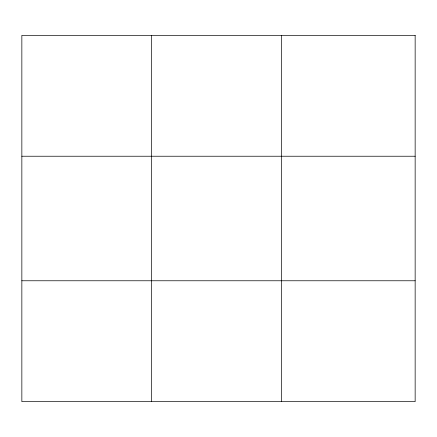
<?xml version="1.0" encoding="UTF-8"?>
<svg xmlns="http://www.w3.org/2000/svg" width="437" height="437" viewBox="0 0 437 437"><rect width="100%" height="100%" fill="white"/><g stroke="black" fill="none" stroke-linecap="round" stroke-linejoin="round"><path stroke-width="0.66" d="M151.639 401.647L151.639 35.353M281.428 401.647L281.428 35.353M21.85 156.233L415.15 156.233M21.85 280.767L415.15 280.767M415.15 35.353L415.15 401.647L21.85 401.647L21.85 35.353L415.15 35.353"/></g></svg>
